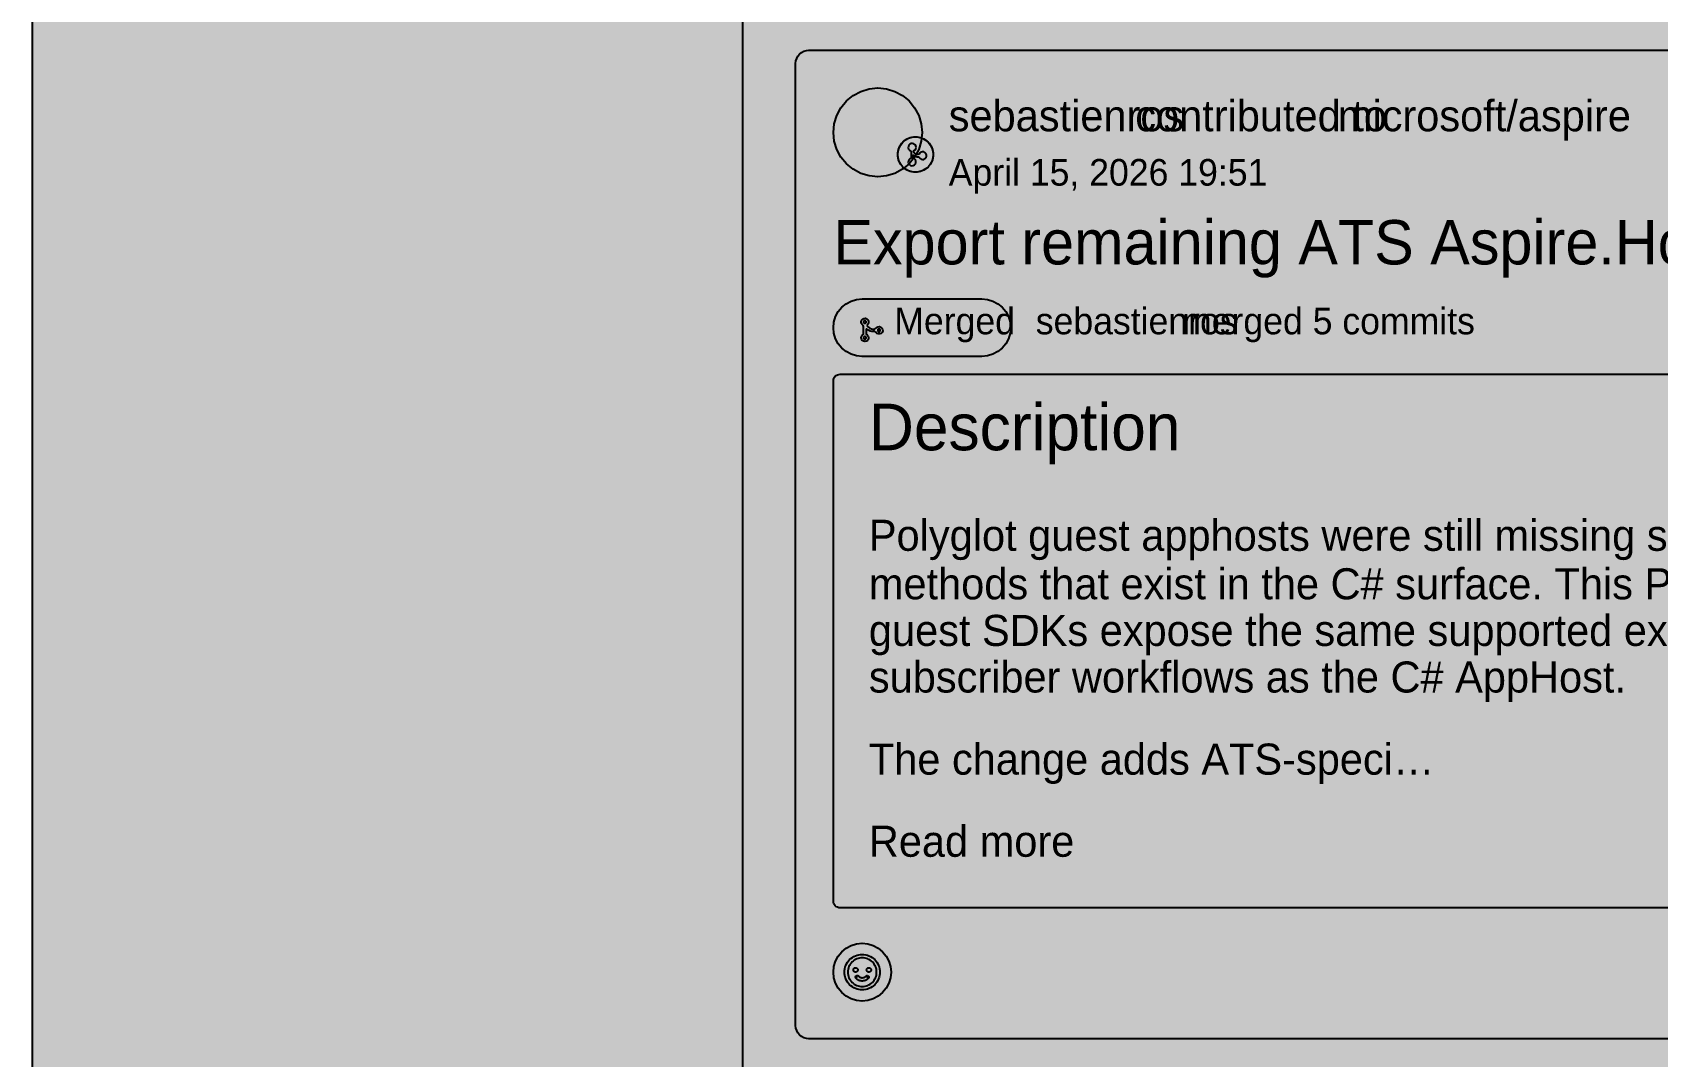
# Model space of a CAD drawing. Extents: x 0 to 2255, y 0 to 8703.
# Drawn here: x 0 to 732, y 1460 to 1921 of the extents above; entities that cross this region are included whole.
import ezdxf

# ---------------------------------------------------------------- set-up
doc = ezdxf.new("R2010")
doc.units = 0

msp = doc.modelspace()

# ---------------------------------------------------------------- hatches: boundary and pattern name
at = {"true_color": 0x0d1117}
for points in [[(0, 8703), (1280, 8703), (1280, 0.44), (0, 0.44)], [(0, 8639), (1280, 8639), (1280, 0.44), (0, 0.44)], [(0, 8639), (320, 8639), (320, 0.44), (0, 0.44)], [(350, 1913.39), (998.03, 1913.39), (998.03, 1913.39), (999.2, 1913.28), (1000.33, 1912.93), (1001.36, 1912.38), (1002.27, 1911.63), (1003.02, 1910.72), (1003.57, 1909.69), (1003.92, 1908.56), (1004.03, 1907.39), (1004.03, 1473.98), (1004.03, 1473.98), (1003.92, 1472.81), (1003.57, 1471.69), (1003.02, 1470.65), (1002.27, 1469.74), (1001.36, 1469), (1000.33, 1468.44), (999.2, 1468.1), (998.03, 1467.98), (350, 1467.98), (350, 1467.98), (348.83, 1468.1), (347.7, 1468.44), (346.67, 1469), (345.76, 1469.74), (345.01, 1470.65), (344.46, 1471.69), (344.12, 1472.81), (344, 1473.98), (344, 1907.39), (344, 1907.39), (344.12, 1908.56), (344.46, 1909.69), (345.01, 1910.72), (345.76, 1911.63), (346.67, 1912.38), (347.7, 1912.93), (348.83, 1913.28), (350, 1913.39)], [(398, 1874.39), (398, 1874.39), (398, 1874.39), (399.56, 1874.24), (401.06, 1873.78), (402.44, 1873.04), (403.66, 1872.05), (404.65, 1870.84), (405.39, 1869.45), (405.85, 1867.95), (406, 1866.39), (406, 1866.39), (406, 1866.39), (405.85, 1864.83), (405.39, 1863.33), (404.65, 1861.95), (403.66, 1860.73), (402.44, 1859.74), (401.06, 1859), (399.56, 1858.54), (398, 1858.39), (398, 1858.39), (398, 1858.39), (396.44, 1858.54), (394.94, 1859), (393.56, 1859.74), (392.34, 1860.73), (391.35, 1861.95), (390.61, 1863.33), (390.15, 1864.83), (390, 1866.39), (390, 1866.39), (390, 1866.39), (390.15, 1867.95), (390.61, 1869.45), (391.35, 1870.84), (392.34, 1872.05), (393.56, 1873.04), (394.94, 1873.78), (396.44, 1874.24), (398, 1874.39)]]:
    msp.add_hatch(color=256, dxfattribs=at).paths.add_polyline_path(points, flags=0)
at = {"true_color": 0x010409}
msp.add_hatch(color=256, dxfattribs=at).paths.add_polyline_path([(0, 8639), (1280, 8639), (1280, 0.44), (0, 0.44)], flags=0)
at = {"true_color": 0xffffff}
msp.add_hatch(color=256, dxfattribs=at).paths.add_polyline_path([(381, 1896.39), (381, 1896.39), (381, 1896.39), (384.9, 1896.01), (388.65, 1894.87), (392.11, 1893.02), (395.14, 1890.53), (397.63, 1887.5), (399.48, 1884.04), (400.62, 1880.29), (401, 1876.39), (401, 1876.39), (401, 1876.39), (400.62, 1872.49), (399.48, 1868.74), (397.63, 1865.28), (395.14, 1862.25), (392.11, 1859.76), (388.65, 1857.91), (384.9, 1856.77), (381, 1856.39), (381, 1856.39), (381, 1856.39), (377.1, 1856.77), (373.35, 1857.91), (369.89, 1859.76), (366.86, 1862.25), (364.37, 1865.28), (362.52, 1868.74), (361.38, 1872.49), (361, 1876.39), (361, 1876.39), (361, 1876.39), (361.38, 1880.29), (362.52, 1884.04), (364.37, 1887.5), (366.86, 1890.53), (369.89, 1893.02), (373.35, 1894.87), (377.1, 1896.01), (381, 1896.39)], flags=0)
at = {"true_color": 0xab7df8}
h = msp.add_hatch(color=256, dxfattribs=at)
h.paths.add_polyline_path([(398, 1858.39), (397.22, 1858.43), (396.44, 1858.54), (395.68, 1858.73), (394.94, 1859), (394.23, 1859.33), (393.56, 1859.74), (392.92, 1860.21), (392.34, 1860.73), (391.82, 1861.32), (391.35, 1861.95), (390.94, 1862.62), (390.61, 1863.33), (390.34, 1864.07), (390.15, 1864.83), (390.04, 1865.61), (390, 1866.39), (390.04, 1867.17), (390.15, 1867.95), (390.34, 1868.71), (390.61, 1869.45), (390.94, 1870.16), (391.35, 1870.84), (391.82, 1871.47), (392.34, 1872.05), (392.92, 1872.57), (393.56, 1873.04), (394.23, 1873.45), (394.94, 1873.78), (395.68, 1874.05), (396.44, 1874.24), (397.22, 1874.35), (398, 1874.39), (398.78, 1874.35), (399.56, 1874.24), (400.32, 1874.05), (401.06, 1873.78), (401.77, 1873.45), (402.44, 1873.04), (403.08, 1872.57), (403.66, 1872.05), (404.18, 1871.47), (404.65, 1870.84), (405.06, 1870.16), (405.39, 1869.45), (405.66, 1868.71), (405.85, 1867.95), (405.96, 1867.17), (406, 1866.39), (405.96, 1865.61), (405.85, 1864.83), (405.66, 1864.07), (405.39, 1863.33), (405.06, 1862.62), (404.65, 1861.95), (404.18, 1861.32), (403.66, 1860.73), (403.08, 1860.21), (402.44, 1859.74), (401.77, 1859.33), (401.06, 1859), (400.32, 1858.73), (399.56, 1858.54), (398.78, 1858.43), (398, 1858.39)], flags=0)
h.paths.add_polyline_path([(398.25, 1869.64), (398.14, 1870.26), (397.81, 1870.8), (397.32, 1871.19), (396.72, 1871.38), (396.09, 1871.34), (395.52, 1871.09), (395.07, 1870.65), (394.81, 1870.08), (394.76, 1869.45), (394.94, 1868.85), (395.32, 1868.35), (395.85, 1868.01), (396, 1867.49), (396, 1866.86), (396, 1866.22), (396, 1865.59), (396, 1864.96), (395.56, 1864.62), (395.1, 1864.19), (394.82, 1863.62), (394.76, 1863), (394.92, 1862.39), (395.29, 1861.88), (395.81, 1861.53), (396.42, 1861.39), (397.04, 1861.48), (397.6, 1861.78), (398.01, 1862.25), (398.22, 1862.84), (398.22, 1863.47), (397.99, 1864.06), (397.57, 1864.52), (397.01, 1864.81), (397, 1865.44), (397, 1866.07), (397.44, 1865.83), (398.01, 1865.56), (398.62, 1865.41), (399.25, 1865.39), (399.69, 1865.1), (400.07, 1864.6), (400.6, 1864.27), (401.21, 1864.14), (401.83, 1864.24), (402.38, 1864.55), (402.78, 1865.04), (402.98, 1865.63), (402.96, 1866.26), (402.72, 1866.84), (402.29, 1867.3), (401.72, 1867.58), (401.1, 1867.63), (400.49, 1867.47), (399.98, 1867.1), (399.64, 1866.57), (399.13, 1866.39), (398.51, 1866.45), (397.93, 1866.7), (397.46, 1867.12), (397.14, 1867.66), (397.32, 1868.09), (397.81, 1868.48), (398.14, 1869.02), (398.25, 1869.64)], flags=0)
at = {"true_color": 0x8957e5}
msp.add_hatch(color=256, dxfattribs=at).paths.add_polyline_path([(374, 1801.39), (427.94, 1801.39), (427.94, 1801.39), (430.47, 1801.14), (432.91, 1800.4), (435.16, 1799.2), (437.13, 1797.58), (438.75, 1795.61), (439.95, 1793.37), (440.69, 1790.93), (440.94, 1788.39), (440.94, 1788.39), (440.94, 1788.39), (440.69, 1785.85), (439.95, 1783.42), (438.75, 1781.17), (437.13, 1779.2), (435.16, 1777.58), (432.91, 1776.38), (430.47, 1775.64), (427.94, 1775.39), (374, 1775.39), (374, 1775.39), (371.46, 1775.64), (369.03, 1776.38), (366.78, 1777.58), (364.81, 1779.2), (363.19, 1781.17), (361.99, 1783.42), (361.25, 1785.85), (361, 1788.39), (361, 1788.39), (361, 1788.39), (361.25, 1790.93), (361.99, 1793.37), (363.19, 1795.61), (364.81, 1797.58), (366.78, 1799.2), (369.03, 1800.4), (371.46, 1801.14), (374, 1801.39)], flags=0)
at = {"true_color": 0xffffff}
h = msp.add_hatch(color=256, dxfattribs=at)
h.paths.add_polyline_path([(376.09, 1789.53), (376.46, 1788.95), (376.94, 1788.47), (377.51, 1788.1), (378.15, 1787.86), (378.83, 1787.77), (379.51, 1787.77), (380.06, 1787.97), (380.48, 1788.5), (381.08, 1788.82), (381.76, 1788.88), (382.4, 1788.67), (382.91, 1788.22), (383.2, 1787.6), (383.23, 1786.92), (382.98, 1786.29), (382.51, 1785.81), (381.88, 1785.55), (381.2, 1785.55), (380.58, 1785.83), (380.12, 1786.33), (379.64, 1786.64), (378.95, 1786.64), (378.27, 1786.69), (377.61, 1786.85), (376.98, 1787.11), (376.4, 1787.47), (375.88, 1787.91), (375.75, 1787.55), (375.75, 1786.87), (375.75, 1786.18), (375.75, 1785.5), (376.27, 1785.12), (376.69, 1784.59), (376.87, 1783.93), (376.78, 1783.26), (376.43, 1782.68), (375.87, 1782.29), (375.21, 1782.14), (374.54, 1782.27), (373.98, 1782.65), (373.61, 1783.22), (373.5, 1783.89), (373.66, 1784.55), (374.07, 1785.09), (374.62, 1785.45), (374.62, 1786.14), (374.62, 1786.82), (374.62, 1787.5), (374.62, 1788.19), (374.62, 1788.87), (374.45, 1789.44), (373.91, 1789.85), (373.58, 1790.44), (373.51, 1791.12), (373.71, 1791.77), (374.15, 1792.28), (374.76, 1792.58), (375.44, 1792.62), (376.08, 1792.39), (376.57, 1791.92), (376.84, 1791.3), (376.84, 1790.62), (376.58, 1790), (376.09, 1789.53)], flags=0)
h.paths.add_polyline_path([(375.19, 1783.27), (375.24, 1783.27), (375.3, 1783.28), (375.35, 1783.29), (375.4, 1783.31), (375.45, 1783.33), (375.5, 1783.36), (375.54, 1783.39), (375.59, 1783.43), (375.62, 1783.47), (375.66, 1783.52), (375.68, 1783.56), (375.71, 1783.61), (375.73, 1783.66), (375.74, 1783.72), (375.75, 1783.77), (375.75, 1783.83), (375.75, 1783.88), (375.74, 1783.94), (375.73, 1783.99), (375.71, 1784.04), (375.68, 1784.09), (375.66, 1784.14), (375.62, 1784.18), (375.59, 1784.23), (375.54, 1784.26), (375.5, 1784.3), (375.45, 1784.32), (375.4, 1784.35), (375.35, 1784.37), (375.3, 1784.38), (375.24, 1784.39), (375.19, 1784.39), (375.13, 1784.39), (375.08, 1784.38), (375.02, 1784.37), (374.97, 1784.35), (374.92, 1784.32), (374.88, 1784.3), (374.83, 1784.26), (374.79, 1784.23), (374.75, 1784.18), (374.72, 1784.14), (374.69, 1784.09), (374.67, 1784.04), (374.65, 1783.99), (374.64, 1783.94), (374.63, 1783.88), (374.62, 1783.83), (374.63, 1783.77), (374.64, 1783.72), (374.65, 1783.66), (374.67, 1783.61), (374.69, 1783.56), (374.72, 1783.52), (374.75, 1783.47), (374.79, 1783.43), (374.83, 1783.39), (374.88, 1783.36), (374.92, 1783.33), (374.97, 1783.31), (375.02, 1783.29), (375.08, 1783.28), (375.13, 1783.27), (375.19, 1783.27)], flags=0)
h.paths.add_polyline_path([(381.56, 1786.64), (381.62, 1786.64), (381.67, 1786.65), (381.73, 1786.66), (381.78, 1786.68), (381.83, 1786.71), (381.87, 1786.74), (381.92, 1786.77), (381.96, 1786.81), (382, 1786.85), (382.03, 1786.89), (382.06, 1786.94), (382.08, 1786.99), (382.1, 1787.04), (382.11, 1787.09), (382.12, 1787.15), (382.12, 1787.2), (382.12, 1787.26), (382.11, 1787.31), (382.1, 1787.37), (382.08, 1787.42), (382.06, 1787.47), (382.03, 1787.52), (382, 1787.56), (381.96, 1787.6), (381.92, 1787.64), (381.87, 1787.67), (381.83, 1787.7), (381.78, 1787.72), (381.73, 1787.74), (381.67, 1787.75), (381.62, 1787.76), (381.56, 1787.77), (381.51, 1787.76), (381.45, 1787.75), (381.4, 1787.74), (381.35, 1787.72), (381.3, 1787.7), (381.25, 1787.67), (381.21, 1787.64), (381.16, 1787.6), (381.13, 1787.56), (381.09, 1787.52), (381.07, 1787.47), (381.04, 1787.42), (381.02, 1787.37), (381.01, 1787.31), (381, 1787.26), (381, 1787.2), (381, 1787.15), (381.01, 1787.09), (381.02, 1787.04), (381.04, 1786.99), (381.07, 1786.94), (381.09, 1786.89), (381.13, 1786.85), (381.16, 1786.81), (381.21, 1786.77), (381.25, 1786.74), (381.3, 1786.71), (381.35, 1786.68), (381.4, 1786.66), (381.45, 1786.65), (381.51, 1786.64), (381.56, 1786.64)], flags=0)
h.paths.add_polyline_path([(375.75, 1790.95), (375.75, 1791.01), (375.74, 1791.06), (375.73, 1791.12), (375.71, 1791.17), (375.68, 1791.22), (375.65, 1791.27), (375.62, 1791.31), (375.58, 1791.35), (375.54, 1791.39), (375.5, 1791.42), (375.45, 1791.45), (375.4, 1791.47), (375.35, 1791.49), (375.3, 1791.5), (375.24, 1791.51), (375.19, 1791.51), (375.13, 1791.51), (375.08, 1791.5), (375.02, 1791.49), (374.97, 1791.47), (374.92, 1791.45), (374.87, 1791.42), (374.83, 1791.38), (374.79, 1791.35), (374.75, 1791.31), (374.72, 1791.26), (374.69, 1791.21), (374.67, 1791.16), (374.65, 1791.11), (374.64, 1791.06), (374.63, 1791), (374.62, 1790.95), (374.63, 1790.89), (374.64, 1790.84), (374.65, 1790.79), (374.67, 1790.73), (374.69, 1790.68), (374.72, 1790.64), (374.75, 1790.59), (374.79, 1790.55), (374.83, 1790.52), (374.88, 1790.48), (374.92, 1790.45), (374.97, 1790.43), (375.03, 1790.41), (375.08, 1790.4), (375.13, 1790.39), (375.19, 1790.39), (375.24, 1790.39), (375.3, 1790.4), (375.35, 1790.41), (375.4, 1790.43), (375.45, 1790.46), (375.5, 1790.48), (375.55, 1790.52), (375.59, 1790.55), (375.62, 1790.6), (375.66, 1790.64), (375.68, 1790.69), (375.71, 1790.74), (375.73, 1790.79), (375.74, 1790.84), (375.75, 1790.9), (375.75, 1790.95)], flags=0)
at = {"true_color": 0x151b23}
for points in [[(364, 1767.39), (984.03, 1767.39), (984.03, 1767.39), (984.62, 1767.33), (985.18, 1767.16), (985.7, 1766.89), (986.15, 1766.51), (986.53, 1766.06), (986.8, 1765.54), (986.97, 1764.98), (987.03, 1764.39), (987.03, 1529.98), (987.03, 1529.98), (986.97, 1529.4), (986.8, 1528.84), (986.53, 1528.32), (986.15, 1527.86), (985.7, 1527.49), (985.18, 1527.21), (984.62, 1527.04), (984.03, 1526.98), (364, 1526.98), (364, 1526.98), (363.41, 1527.04), (362.85, 1527.21), (362.33, 1527.49), (361.88, 1527.86), (361.51, 1528.32), (361.23, 1528.84), (361.06, 1529.4), (361, 1529.98), (361, 1764.39), (361, 1764.39), (361.06, 1764.98), (361.23, 1765.54), (361.51, 1766.06), (361.88, 1766.51), (362.33, 1766.89), (362.85, 1767.16), (363.41, 1767.33), (364, 1767.39)], [(374, 1510.98), (374, 1510.98), (374, 1510.98), (376.54, 1510.73), (378.97, 1509.99), (381.22, 1508.79), (383.19, 1507.18), (384.81, 1505.21), (386.01, 1502.96), (386.75, 1500.52), (387, 1497.98), (387, 1497.98), (387, 1497.98), (386.75, 1495.45), (386.01, 1493.01), (384.81, 1490.76), (383.19, 1488.79), (381.22, 1487.18), (378.97, 1485.97), (376.54, 1485.23), (374, 1484.98), (374, 1484.98), (374, 1484.98), (371.46, 1485.23), (369.03, 1485.97), (366.78, 1487.18), (364.81, 1488.79), (363.19, 1490.76), (361.99, 1493.01), (361.25, 1495.45), (361, 1497.98), (361, 1497.98), (361, 1497.98), (361.25, 1500.52), (361.99, 1502.96), (363.19, 1505.21), (364.81, 1507.18), (366.78, 1508.79), (369.03, 1509.99), (371.46, 1510.73), (374, 1510.98)]]:
    msp.add_hatch(color=256, dxfattribs=at).paths.add_polyline_path(points, flags=0)
at = {"true_color": 0x9198a1}
h = msp.add_hatch(color=256, dxfattribs=at)
h.paths.add_polyline_path([(374, 1505.98), (374.78, 1505.95), (375.56, 1505.83), (376.32, 1505.64), (377.06, 1505.38), (377.77, 1505.04), (378.44, 1504.64), (379.08, 1504.17), (379.66, 1503.64), (380.18, 1503.06), (380.65, 1502.43), (381.06, 1501.76), (381.39, 1501.05), (381.66, 1500.31), (381.85, 1499.55), (381.96, 1498.77), (382, 1497.98), (381.96, 1497.2), (381.85, 1496.42), (381.66, 1495.66), (381.39, 1494.92), (381.06, 1494.21), (380.65, 1493.54), (380.18, 1492.91), (379.66, 1492.33), (379.08, 1491.8), (378.44, 1491.33), (377.77, 1490.93), (377.06, 1490.59), (376.32, 1490.33), (375.56, 1490.14), (374.78, 1490.02), (374, 1489.98), (373.22, 1490.02), (372.44, 1490.14), (371.68, 1490.33), (370.94, 1490.59), (370.23, 1490.93), (369.56, 1491.33), (368.92, 1491.8), (368.34, 1492.33), (367.82, 1492.91), (367.35, 1493.54), (366.94, 1494.21), (366.61, 1494.92), (366.34, 1495.66), (366.15, 1496.42), (366.04, 1497.2), (366, 1497.98), (366.04, 1498.77), (366.15, 1499.55), (366.34, 1500.31), (366.61, 1501.05), (366.94, 1501.76), (367.35, 1502.43), (367.82, 1503.06), (368.34, 1503.64), (368.92, 1504.17), (369.56, 1504.64), (370.23, 1505.04), (370.94, 1505.38), (371.68, 1505.64), (372.44, 1505.83), (373.22, 1505.95), (374, 1505.98)], flags=0)
h.paths.add_polyline_path([(367.5, 1497.98), (367.53, 1497.35), (367.62, 1496.72), (367.78, 1496.1), (367.99, 1495.5), (368.27, 1494.92), (368.59, 1494.37), (368.98, 1493.86), (369.4, 1493.39), (369.88, 1492.96), (370.39, 1492.58), (370.94, 1492.25), (371.51, 1491.98), (372.11, 1491.76), (372.73, 1491.61), (373.36, 1491.52), (374, 1491.48), (374.64, 1491.52), (375.27, 1491.61), (375.89, 1491.76), (376.49, 1491.98), (377.06, 1492.25), (377.61, 1492.58), (378.12, 1492.96), (378.6, 1493.39), (379.02, 1493.86), (379.41, 1494.37), (379.73, 1494.92), (380.01, 1495.5), (380.22, 1496.1), (380.38, 1496.72), (380.47, 1497.35), (380.5, 1497.98), (380.47, 1498.62), (380.38, 1499.25), (380.22, 1499.87), (380.01, 1500.47), (379.73, 1501.05), (379.41, 1501.6), (379.02, 1502.11), (378.6, 1502.58), (378.12, 1503.01), (377.61, 1503.39), (377.06, 1503.72), (376.49, 1503.99), (375.89, 1504.21), (375.27, 1504.36), (374.64, 1504.45), (374, 1504.48), (373.36, 1504.45), (372.73, 1504.36), (372.11, 1504.21), (371.51, 1503.99), (370.94, 1503.72), (370.39, 1503.39), (369.88, 1503.01), (369.4, 1502.58), (368.98, 1502.11), (368.59, 1501.6), (368.27, 1501.05), (367.99, 1500.47), (367.78, 1499.87), (367.62, 1499.25), (367.53, 1498.62), (367.5, 1497.98)], flags=0)
h.paths.add_polyline_path([(371.32, 1496.35), (371.55, 1496.46), (371.81, 1496.48), (372.05, 1496.42), (372.27, 1496.28), (372.44, 1496.09), (372.63, 1495.92), (372.84, 1495.77), (373.08, 1495.66), (373.32, 1495.58), (373.57, 1495.52), (373.82, 1495.49), (374.08, 1495.49), (374.34, 1495.51), (374.59, 1495.55), (374.84, 1495.63), (375.07, 1495.73), (375.29, 1495.86), (375.49, 1496.02), (375.67, 1496.21), (375.86, 1496.38), (376.1, 1496.47), (376.35, 1496.48), (376.6, 1496.4), (376.8, 1496.25), (376.94, 1496.04), (377, 1495.79), (376.97, 1495.53), (376.86, 1495.3), (376.73, 1495.14), (376.56, 1494.96), (376.36, 1494.79), (376.16, 1494.63), (375.94, 1494.5), (375.71, 1494.37), (375.48, 1494.27), (375.24, 1494.18), (374.99, 1494.11), (374.74, 1494.05), (374.49, 1494.01), (374.23, 1493.99), (373.97, 1493.98), (373.72, 1493.99), (373.46, 1494.02), (373.21, 1494.06), (372.96, 1494.12), (372.71, 1494.2), (372.47, 1494.29), (372.24, 1494.4), (372.01, 1494.52), (371.8, 1494.67), (371.6, 1494.82), (371.41, 1495), (371.23, 1495.19), (371.22, 1495.36), (371.43, 1495.51), (371.64, 1495.66), (371.65, 1495.66), (371.43, 1495.51), (371.22, 1495.37), (371.06, 1495.43), (371, 1495.68), (371.03, 1495.94), (371.14, 1496.17), (371.32, 1496.35)], flags=0)
h.paths.add_polyline_path([(378, 1498.98), (378, 1498.89), (377.98, 1498.79), (377.96, 1498.69), (377.92, 1498.6), (377.88, 1498.51), (377.83, 1498.43), (377.77, 1498.35), (377.71, 1498.28), (377.63, 1498.21), (377.56, 1498.15), (377.47, 1498.1), (377.38, 1498.06), (377.29, 1498.03), (377.2, 1498), (377.1, 1497.99), (377, 1497.98), (376.9, 1497.99), (376.8, 1498), (376.71, 1498.03), (376.62, 1498.06), (376.53, 1498.1), (376.44, 1498.15), (376.37, 1498.21), (376.29, 1498.28), (376.23, 1498.35), (376.17, 1498.43), (376.12, 1498.51), (376.08, 1498.6), (376.04, 1498.69), (376.02, 1498.79), (376, 1498.89), (376, 1498.98), (376, 1499.08), (376.02, 1499.18), (376.04, 1499.27), (376.08, 1499.37), (376.12, 1499.46), (376.17, 1499.54), (376.23, 1499.62), (376.29, 1499.69), (376.37, 1499.76), (376.44, 1499.82), (376.53, 1499.87), (376.62, 1499.91), (376.71, 1499.94), (376.8, 1499.97), (376.9, 1499.98), (377, 1499.98), (377.1, 1499.98), (377.2, 1499.97), (377.29, 1499.94), (377.38, 1499.91), (377.47, 1499.87), (377.56, 1499.82), (377.63, 1499.76), (377.71, 1499.69), (377.77, 1499.62), (377.83, 1499.54), (377.88, 1499.46), (377.92, 1499.37), (377.96, 1499.27), (377.98, 1499.18), (378, 1499.08), (378, 1498.98)], flags=0)
h.paths.add_polyline_path([(371, 1497.98), (370.9, 1497.99), (370.8, 1498), (370.71, 1498.03), (370.62, 1498.06), (370.53, 1498.1), (370.44, 1498.15), (370.37, 1498.21), (370.29, 1498.28), (370.23, 1498.35), (370.17, 1498.43), (370.12, 1498.51), (370.08, 1498.6), (370.04, 1498.69), (370.02, 1498.79), (370, 1498.89), (370, 1498.98), (370, 1499.08), (370.02, 1499.18), (370.04, 1499.27), (370.08, 1499.37), (370.12, 1499.46), (370.17, 1499.54), (370.23, 1499.62), (370.29, 1499.69), (370.37, 1499.76), (370.44, 1499.82), (370.53, 1499.87), (370.62, 1499.91), (370.71, 1499.94), (370.8, 1499.97), (370.9, 1499.98), (371, 1499.98), (371.1, 1499.98), (371.2, 1499.97), (371.29, 1499.94), (371.38, 1499.91), (371.47, 1499.87), (371.56, 1499.82), (371.63, 1499.76), (371.71, 1499.69), (371.77, 1499.62), (371.83, 1499.54), (371.88, 1499.46), (371.92, 1499.37), (371.96, 1499.27), (371.98, 1499.18), (372, 1499.08), (372, 1498.98), (372, 1498.89), (371.98, 1498.79), (371.96, 1498.69), (371.92, 1498.6), (371.88, 1498.51), (371.83, 1498.43), (371.77, 1498.35), (371.71, 1498.28), (371.63, 1498.21), (371.56, 1498.15), (371.47, 1498.1), (371.38, 1498.06), (371.29, 1498.03), (371.2, 1498), (371.1, 1497.99), (371, 1497.98)], flags=0)
h.paths.add_polyline_path([(376.25, 1495.73), (376.27, 1495.72), (376.29, 1495.71), (376.31, 1495.7), (376.32, 1495.68), (376.34, 1495.67), (376.36, 1495.66), (376.38, 1495.64), (376.4, 1495.63), (376.42, 1495.62), (376.44, 1495.6), (376.45, 1495.59), (376.47, 1495.58), (376.49, 1495.57), (376.51, 1495.55), (376.53, 1495.54), (376.55, 1495.53), (376.56, 1495.51), (376.58, 1495.5), (376.6, 1495.49), (376.62, 1495.47), (376.64, 1495.46), (376.66, 1495.45), (376.68, 1495.44), (376.69, 1495.42), (376.71, 1495.41), (376.73, 1495.4), (376.75, 1495.38), (376.77, 1495.37), (376.79, 1495.36), (376.81, 1495.34), (376.82, 1495.33), (376.84, 1495.32), (376.82, 1495.33), (376.81, 1495.34), (376.79, 1495.36), (376.77, 1495.37), (376.75, 1495.38), (376.73, 1495.4), (376.71, 1495.41), (376.69, 1495.42), (376.68, 1495.44), (376.66, 1495.45), (376.64, 1495.46), (376.62, 1495.47), (376.6, 1495.49), (376.58, 1495.5), (376.56, 1495.51), (376.55, 1495.53), (376.53, 1495.54), (376.51, 1495.55), (376.49, 1495.57), (376.47, 1495.58), (376.45, 1495.59), (376.44, 1495.6), (376.42, 1495.62), (376.4, 1495.63), (376.38, 1495.64), (376.36, 1495.66), (376.34, 1495.67), (376.32, 1495.68), (376.31, 1495.7), (376.29, 1495.71), (376.27, 1495.72), (376.25, 1495.73)], flags=0)

# ---------------------------------------------------------------- linework, layer by layer
at = {"true_color": 0x0d1117}
for points in [[(0, 8703), (1280, 8703), (1280, 0.44), (0, 0.44)], [(0, 8639), (1280, 8639), (1280, 0.44), (0, 0.44)], [(0, 8639), (320, 8639), (320, 0.44), (0, 0.44)], [(398, 1874.39), (398, 1874.39), (398, 1874.39), (399.56, 1874.24), (401.06, 1873.78), (402.44, 1873.04), (403.66, 1872.05), (404.65, 1870.84), (405.39, 1869.45), (405.85, 1867.95), (406, 1866.39), (406, 1866.39), (406, 1866.39), (405.85, 1864.83), (405.39, 1863.33), (404.65, 1861.95), (403.66, 1860.73), (402.44, 1859.74), (401.06, 1859), (399.56, 1858.54), (398, 1858.39), (398, 1858.39), (398, 1858.39), (396.44, 1858.54), (394.94, 1859), (393.56, 1859.74), (392.34, 1860.73), (391.35, 1861.95), (390.61, 1863.33), (390.15, 1864.83), (390, 1866.39), (390, 1866.39), (390, 1866.39), (390.15, 1867.95), (390.61, 1869.45), (391.35, 1870.84), (392.34, 1872.05), (393.56, 1873.04), (394.94, 1873.78), (396.44, 1874.24), (398, 1874.39)]]:
    msp.add_lwpolyline(points, close=True, dxfattribs=at)
at = {"true_color": 0x010409}
for points in [[(0, 8639), (1280, 8639), (1280, 0.44), (0, 0.44)], [(381, 1896.39), (381, 1896.39), (381, 1896.39), (384.9, 1896.01), (388.65, 1894.87), (392.11, 1893.02), (395.14, 1890.53), (397.63, 1887.5), (399.48, 1884.04), (400.62, 1880.29), (401, 1876.39), (401, 1876.39), (401, 1876.39), (400.62, 1872.49), (399.48, 1868.74), (397.63, 1865.28), (395.14, 1862.25), (392.11, 1859.76), (388.65, 1857.91), (384.9, 1856.77), (381, 1856.39), (381, 1856.39), (381, 1856.39), (377.1, 1856.77), (373.35, 1857.91), (369.89, 1859.76), (366.86, 1862.25), (364.37, 1865.28), (362.52, 1868.74), (361.38, 1872.49), (361, 1876.39), (361, 1876.39), (361, 1876.39), (361.38, 1880.29), (362.52, 1884.04), (364.37, 1887.5), (366.86, 1890.53), (369.89, 1893.02), (373.35, 1894.87), (377.1, 1896.01), (381, 1896.39)]]:
    msp.add_lwpolyline(points, close=True, dxfattribs=at)
at = {"true_color": 0x3d444d}
msp.add_lwpolyline([(998.03, 1467.98), (350, 1467.98), (350, 1467.98), (348.83, 1468.1), (347.7, 1468.44), (346.67, 1469), (345.76, 1469.74), (345.01, 1470.65), (344.46, 1471.69), (344.12, 1472.81), (344, 1473.98), (344, 1907.39), (344, 1907.39), (344.12, 1908.56), (344.46, 1909.69), (345.01, 1910.72), (345.76, 1911.63), (346.67, 1912.38), (347.7, 1912.93), (348.83, 1913.28), (350, 1913.39), (350, 1913.39), (998.03, 1913.39)], dxfattribs=at)
at = {"true_color": 0xab7df8}
for points in [[(398, 1858.39), (397.22, 1858.43), (396.44, 1858.54), (395.68, 1858.73), (394.94, 1859), (394.23, 1859.33), (393.56, 1859.74), (392.92, 1860.21), (392.34, 1860.73), (391.82, 1861.32), (391.35, 1861.95), (390.94, 1862.62), (390.61, 1863.33), (390.34, 1864.07), (390.15, 1864.83), (390.04, 1865.61), (390, 1866.39), (390.04, 1867.17), (390.15, 1867.95), (390.34, 1868.71), (390.61, 1869.45), (390.94, 1870.16), (391.35, 1870.84), (391.82, 1871.47), (392.34, 1872.05), (392.92, 1872.57), (393.56, 1873.04), (394.23, 1873.45), (394.94, 1873.78), (395.68, 1874.05), (396.44, 1874.24), (397.22, 1874.35), (398, 1874.39), (398.78, 1874.35), (399.56, 1874.24), (400.32, 1874.05), (401.06, 1873.78), (401.77, 1873.45), (402.44, 1873.04), (403.08, 1872.57), (403.66, 1872.05), (404.18, 1871.47), (404.65, 1870.84), (405.06, 1870.16), (405.39, 1869.45), (405.66, 1868.71), (405.85, 1867.95), (405.96, 1867.17), (406, 1866.39), (405.96, 1865.61), (405.85, 1864.83), (405.66, 1864.07), (405.39, 1863.33), (405.06, 1862.62), (404.65, 1861.95), (404.18, 1861.32), (403.66, 1860.73), (403.08, 1860.21), (402.44, 1859.74), (401.77, 1859.33), (401.06, 1859), (400.32, 1858.73), (399.56, 1858.54), (398.78, 1858.43), (398, 1858.39)], [(398.25, 1869.64), (398.14, 1870.26), (397.81, 1870.8), (397.32, 1871.19), (396.72, 1871.38), (396.09, 1871.34), (395.52, 1871.09), (395.07, 1870.65), (394.81, 1870.08), (394.76, 1869.45), (394.94, 1868.85), (395.32, 1868.35), (395.85, 1868.01), (396, 1867.49), (396, 1866.86), (396, 1866.22), (396, 1865.59), (396, 1864.96), (395.56, 1864.62), (395.1, 1864.19), (394.82, 1863.62), (394.76, 1863), (394.92, 1862.39), (395.29, 1861.88), (395.81, 1861.53), (396.42, 1861.39), (397.04, 1861.48), (397.6, 1861.78), (398.01, 1862.25), (398.22, 1862.84), (398.22, 1863.47), (397.99, 1864.06), (397.57, 1864.52), (397.01, 1864.81), (397, 1865.44), (397, 1866.07), (397.44, 1865.83), (398.01, 1865.56), (398.62, 1865.41), (399.25, 1865.39), (399.69, 1865.1), (400.07, 1864.6), (400.6, 1864.27), (401.21, 1864.14), (401.83, 1864.24), (402.38, 1864.55), (402.78, 1865.04), (402.98, 1865.63), (402.96, 1866.26), (402.72, 1866.84), (402.29, 1867.3), (401.72, 1867.58), (401.1, 1867.63), (400.49, 1867.47), (399.98, 1867.1), (399.64, 1866.57), (399.13, 1866.39), (398.51, 1866.45), (397.93, 1866.7), (397.46, 1867.12), (397.14, 1867.66), (397.32, 1868.09), (397.81, 1868.48), (398.14, 1869.02), (398.25, 1869.64)]]:
    msp.add_lwpolyline(points, close=True, dxfattribs=at)
at = {"true_color": 0x8957e5}
msp.add_lwpolyline([(374, 1801.39), (427.94, 1801.39), (427.94, 1801.39), (430.47, 1801.14), (432.91, 1800.4), (435.16, 1799.2), (437.13, 1797.58), (438.75, 1795.61), (439.95, 1793.37), (440.69, 1790.93), (440.94, 1788.39), (440.94, 1788.39), (440.94, 1788.39), (440.69, 1785.85), (439.95, 1783.42), (438.75, 1781.17), (437.13, 1779.2), (435.16, 1777.58), (432.91, 1776.38), (430.47, 1775.64), (427.94, 1775.39), (374, 1775.39), (374, 1775.39), (371.46, 1775.64), (369.03, 1776.38), (366.78, 1777.58), (364.81, 1779.2), (363.19, 1781.17), (361.99, 1783.42), (361.25, 1785.85), (361, 1788.39), (361, 1788.39), (361, 1788.39), (361.25, 1790.93), (361.99, 1793.37), (363.19, 1795.61), (364.81, 1797.58), (366.78, 1799.2), (369.03, 1800.4), (371.46, 1801.14), (374, 1801.39)], close=True, dxfattribs=at)
at = {"true_color": 0xffffff}
for points in [[(376.09, 1789.53), (376.46, 1788.95), (376.94, 1788.47), (377.51, 1788.1), (378.15, 1787.86), (378.83, 1787.77), (379.51, 1787.77), (380.06, 1787.97), (380.48, 1788.5), (381.08, 1788.82), (381.76, 1788.88), (382.4, 1788.67), (382.91, 1788.22), (383.2, 1787.6), (383.23, 1786.92), (382.98, 1786.29), (382.51, 1785.81), (381.88, 1785.55), (381.2, 1785.55), (380.58, 1785.83), (380.12, 1786.33), (379.64, 1786.64), (378.95, 1786.64), (378.27, 1786.69), (377.61, 1786.85), (376.98, 1787.11), (376.4, 1787.47), (375.88, 1787.91), (375.75, 1787.55), (375.75, 1786.87), (375.75, 1786.18), (375.75, 1785.5), (376.27, 1785.12), (376.69, 1784.59), (376.87, 1783.93), (376.78, 1783.26), (376.43, 1782.68), (375.87, 1782.29), (375.21, 1782.14), (374.54, 1782.27), (373.98, 1782.65), (373.61, 1783.22), (373.5, 1783.89), (373.66, 1784.55), (374.07, 1785.09), (374.62, 1785.45), (374.62, 1786.14), (374.62, 1786.82), (374.62, 1787.5), (374.62, 1788.19), (374.62, 1788.87), (374.45, 1789.44), (373.91, 1789.85), (373.58, 1790.44), (373.51, 1791.12), (373.71, 1791.77), (374.15, 1792.28), (374.76, 1792.58), (375.44, 1792.62), (376.08, 1792.39), (376.57, 1791.92), (376.84, 1791.3), (376.84, 1790.62), (376.58, 1790), (376.09, 1789.53)], [(375.75, 1790.95), (375.75, 1791.01), (375.74, 1791.06), (375.73, 1791.12), (375.71, 1791.17), (375.68, 1791.22), (375.65, 1791.27), (375.62, 1791.31), (375.58, 1791.35), (375.54, 1791.39), (375.5, 1791.42), (375.45, 1791.45), (375.4, 1791.47), (375.35, 1791.49), (375.3, 1791.5), (375.24, 1791.51), (375.19, 1791.51), (375.13, 1791.51), (375.08, 1791.5), (375.02, 1791.49), (374.97, 1791.47), (374.92, 1791.45), (374.87, 1791.42), (374.83, 1791.38), (374.79, 1791.35), (374.75, 1791.31), (374.72, 1791.26), (374.69, 1791.21), (374.67, 1791.16), (374.65, 1791.11), (374.64, 1791.06), (374.63, 1791), (374.62, 1790.95), (374.63, 1790.89), (374.64, 1790.84), (374.65, 1790.79), (374.67, 1790.73), (374.69, 1790.68), (374.72, 1790.64), (374.75, 1790.59), (374.79, 1790.55), (374.83, 1790.52), (374.88, 1790.48), (374.92, 1790.45), (374.97, 1790.43), (375.03, 1790.41), (375.08, 1790.4), (375.13, 1790.39), (375.19, 1790.39), (375.24, 1790.39), (375.3, 1790.4), (375.35, 1790.41), (375.4, 1790.43), (375.45, 1790.46), (375.5, 1790.48), (375.55, 1790.52), (375.59, 1790.55), (375.62, 1790.6), (375.66, 1790.64), (375.68, 1790.69), (375.71, 1790.74), (375.73, 1790.79), (375.74, 1790.84), (375.75, 1790.9), (375.75, 1790.95)], [(381.56, 1786.64), (381.62, 1786.64), (381.67, 1786.65), (381.73, 1786.66), (381.78, 1786.68), (381.83, 1786.71), (381.87, 1786.74), (381.92, 1786.77), (381.96, 1786.81), (382, 1786.85), (382.03, 1786.89), (382.06, 1786.94), (382.08, 1786.99), (382.1, 1787.04), (382.11, 1787.09), (382.12, 1787.15), (382.12, 1787.2), (382.12, 1787.26), (382.11, 1787.31), (382.1, 1787.37), (382.08, 1787.42), (382.06, 1787.47), (382.03, 1787.52), (382, 1787.56), (381.96, 1787.6), (381.92, 1787.64), (381.87, 1787.67), (381.83, 1787.7), (381.78, 1787.72), (381.73, 1787.74), (381.67, 1787.75), (381.62, 1787.76), (381.56, 1787.77), (381.51, 1787.76), (381.45, 1787.75), (381.4, 1787.74), (381.35, 1787.72), (381.3, 1787.7), (381.25, 1787.67), (381.21, 1787.64), (381.16, 1787.6), (381.13, 1787.56), (381.09, 1787.52), (381.07, 1787.47), (381.04, 1787.42), (381.02, 1787.37), (381.01, 1787.31), (381, 1787.26), (381, 1787.2), (381, 1787.15), (381.01, 1787.09), (381.02, 1787.04), (381.04, 1786.99), (381.07, 1786.94), (381.09, 1786.89), (381.13, 1786.85), (381.16, 1786.81), (381.21, 1786.77), (381.25, 1786.74), (381.3, 1786.71), (381.35, 1786.68), (381.4, 1786.66), (381.45, 1786.65), (381.51, 1786.64), (381.56, 1786.64)], [(375.19, 1783.27), (375.24, 1783.27), (375.3, 1783.28), (375.35, 1783.29), (375.4, 1783.31), (375.45, 1783.33), (375.5, 1783.36), (375.54, 1783.39), (375.59, 1783.43), (375.62, 1783.47), (375.66, 1783.52), (375.68, 1783.56), (375.71, 1783.61), (375.73, 1783.66), (375.74, 1783.72), (375.75, 1783.77), (375.75, 1783.83), (375.75, 1783.88), (375.74, 1783.94), (375.73, 1783.99), (375.71, 1784.04), (375.68, 1784.09), (375.66, 1784.14), (375.62, 1784.18), (375.59, 1784.23), (375.54, 1784.26), (375.5, 1784.3), (375.45, 1784.32), (375.4, 1784.35), (375.35, 1784.37), (375.3, 1784.38), (375.24, 1784.39), (375.19, 1784.39), (375.13, 1784.39), (375.08, 1784.38), (375.02, 1784.37), (374.97, 1784.35), (374.92, 1784.32), (374.88, 1784.3), (374.83, 1784.26), (374.79, 1784.23), (374.75, 1784.18), (374.72, 1784.14), (374.69, 1784.09), (374.67, 1784.04), (374.65, 1783.99), (374.64, 1783.94), (374.63, 1783.88), (374.62, 1783.83), (374.63, 1783.77), (374.64, 1783.72), (374.65, 1783.66), (374.67, 1783.61), (374.69, 1783.56), (374.72, 1783.52), (374.75, 1783.47), (374.79, 1783.43), (374.83, 1783.39), (374.88, 1783.36), (374.92, 1783.33), (374.97, 1783.31), (375.02, 1783.29), (375.08, 1783.28), (375.13, 1783.27), (375.19, 1783.27)]]:
    msp.add_lwpolyline(points, close=True, dxfattribs=at)
at = {"true_color": 0x151b23}
msp.add_lwpolyline([(984.03, 1526.98), (364, 1526.98), (364, 1526.98), (363.41, 1527.04), (362.85, 1527.21), (362.33, 1527.49), (361.88, 1527.86), (361.51, 1528.32), (361.23, 1528.84), (361.06, 1529.4), (361, 1529.98), (361, 1764.39), (361, 1764.39), (361.06, 1764.98), (361.23, 1765.54), (361.51, 1766.06), (361.88, 1766.51), (362.33, 1766.89), (362.85, 1767.16), (363.41, 1767.33), (364, 1767.39), (364, 1767.39), (984.03, 1767.39)], dxfattribs=at)
at = {"true_color": 0x3d444d}
msp.add_lwpolyline([(374, 1510.98), (374, 1510.98), (374, 1510.98), (376.54, 1510.73), (378.97, 1509.99), (381.22, 1508.79), (383.19, 1507.18), (384.81, 1505.21), (386.01, 1502.96), (386.75, 1500.52), (387, 1497.98), (387, 1497.98), (387, 1497.98), (386.75, 1495.45), (386.01, 1493.01), (384.81, 1490.76), (383.19, 1488.79), (381.22, 1487.18), (378.97, 1485.97), (376.54, 1485.23), (374, 1484.98), (374, 1484.98), (374, 1484.98), (371.46, 1485.23), (369.03, 1485.97), (366.78, 1487.18), (364.81, 1488.79), (363.19, 1490.76), (361.99, 1493.01), (361.25, 1495.45), (361, 1497.98), (361, 1497.98), (361, 1497.98), (361.25, 1500.52), (361.99, 1502.96), (363.19, 1505.21), (364.81, 1507.18), (366.78, 1508.79), (369.03, 1509.99), (371.46, 1510.73), (374, 1510.98)], close=True, dxfattribs=at)
at = {"true_color": 0x9198a1}
for points in [[(374, 1505.98), (374.78, 1505.95), (375.56, 1505.83), (376.32, 1505.64), (377.06, 1505.38), (377.77, 1505.04), (378.44, 1504.64), (379.08, 1504.17), (379.66, 1503.64), (380.18, 1503.06), (380.65, 1502.43), (381.06, 1501.76), (381.39, 1501.05), (381.66, 1500.31), (381.85, 1499.55), (381.96, 1498.77), (382, 1497.98), (381.96, 1497.2), (381.85, 1496.42), (381.66, 1495.66), (381.39, 1494.92), (381.06, 1494.21), (380.65, 1493.54), (380.18, 1492.91), (379.66, 1492.33), (379.08, 1491.8), (378.44, 1491.33), (377.77, 1490.93), (377.06, 1490.59), (376.32, 1490.33), (375.56, 1490.14), (374.78, 1490.02), (374, 1489.98), (373.22, 1490.02), (372.44, 1490.14), (371.68, 1490.33), (370.94, 1490.59), (370.23, 1490.93), (369.56, 1491.33), (368.92, 1491.8), (368.34, 1492.33), (367.82, 1492.91), (367.35, 1493.54), (366.94, 1494.21), (366.61, 1494.92), (366.34, 1495.66), (366.15, 1496.42), (366.04, 1497.2), (366, 1497.98), (366.04, 1498.77), (366.15, 1499.55), (366.34, 1500.31), (366.61, 1501.05), (366.94, 1501.76), (367.35, 1502.43), (367.82, 1503.06), (368.34, 1503.64), (368.92, 1504.17), (369.56, 1504.64), (370.23, 1505.04), (370.94, 1505.38), (371.68, 1505.64), (372.44, 1505.83), (373.22, 1505.95), (374, 1505.98)], [(367.5, 1497.98), (367.53, 1497.35), (367.62, 1496.72), (367.78, 1496.1), (367.99, 1495.5), (368.27, 1494.92), (368.59, 1494.37), (368.98, 1493.86), (369.4, 1493.39), (369.88, 1492.96), (370.39, 1492.58), (370.94, 1492.25), (371.51, 1491.98), (372.11, 1491.76), (372.73, 1491.61), (373.36, 1491.52), (374, 1491.48), (374.64, 1491.52), (375.27, 1491.61), (375.89, 1491.76), (376.49, 1491.98), (377.06, 1492.25), (377.61, 1492.58), (378.12, 1492.96), (378.6, 1493.39), (379.02, 1493.86), (379.41, 1494.37), (379.73, 1494.92), (380.01, 1495.5), (380.22, 1496.1), (380.38, 1496.72), (380.47, 1497.35), (380.5, 1497.98), (380.47, 1498.62), (380.38, 1499.25), (380.22, 1499.87), (380.01, 1500.47), (379.73, 1501.05), (379.41, 1501.6), (379.02, 1502.11), (378.6, 1502.58), (378.12, 1503.01), (377.61, 1503.39), (377.06, 1503.72), (376.49, 1503.99), (375.89, 1504.21), (375.27, 1504.36), (374.64, 1504.45), (374, 1504.48), (373.36, 1504.45), (372.73, 1504.36), (372.11, 1504.21), (371.51, 1503.99), (370.94, 1503.72), (370.39, 1503.39), (369.88, 1503.01), (369.4, 1502.58), (368.98, 1502.11), (368.59, 1501.6), (368.27, 1501.05), (367.99, 1500.47), (367.78, 1499.87), (367.62, 1499.25), (367.53, 1498.62), (367.5, 1497.98)], [(371, 1497.98), (370.9, 1497.99), (370.8, 1498), (370.71, 1498.03), (370.62, 1498.06), (370.53, 1498.1), (370.44, 1498.15), (370.37, 1498.21), (370.29, 1498.28), (370.23, 1498.35), (370.17, 1498.43), (370.12, 1498.51), (370.08, 1498.6), (370.04, 1498.69), (370.02, 1498.79), (370, 1498.89), (370, 1498.98), (370, 1499.08), (370.02, 1499.18), (370.04, 1499.27), (370.08, 1499.37), (370.12, 1499.46), (370.17, 1499.54), (370.23, 1499.62), (370.29, 1499.69), (370.37, 1499.76), (370.44, 1499.82), (370.53, 1499.87), (370.62, 1499.91), (370.71, 1499.94), (370.8, 1499.97), (370.9, 1499.98), (371, 1499.98), (371.1, 1499.98), (371.2, 1499.97), (371.29, 1499.94), (371.38, 1499.91), (371.47, 1499.87), (371.56, 1499.82), (371.63, 1499.76), (371.71, 1499.69), (371.77, 1499.62), (371.83, 1499.54), (371.88, 1499.46), (371.92, 1499.37), (371.96, 1499.27), (371.98, 1499.18), (372, 1499.08), (372, 1498.98), (372, 1498.89), (371.98, 1498.79), (371.96, 1498.69), (371.92, 1498.6), (371.88, 1498.51), (371.83, 1498.43), (371.77, 1498.35), (371.71, 1498.28), (371.63, 1498.21), (371.56, 1498.15), (371.47, 1498.1), (371.38, 1498.06), (371.29, 1498.03), (371.2, 1498), (371.1, 1497.99), (371, 1497.98)], [(371.32, 1496.35), (371.55, 1496.46), (371.81, 1496.48), (372.05, 1496.42), (372.27, 1496.28), (372.44, 1496.09), (372.63, 1495.92), (372.84, 1495.77), (373.08, 1495.66), (373.32, 1495.58), (373.57, 1495.52), (373.82, 1495.49), (374.08, 1495.49), (374.34, 1495.51), (374.59, 1495.55), (374.84, 1495.63), (375.07, 1495.73), (375.29, 1495.86), (375.49, 1496.02), (375.67, 1496.21), (375.86, 1496.38), (376.1, 1496.47), (376.35, 1496.48), (376.6, 1496.4), (376.8, 1496.25), (376.94, 1496.04), (377, 1495.79), (376.97, 1495.53), (376.86, 1495.3), (376.73, 1495.14), (376.56, 1494.96), (376.36, 1494.79), (376.16, 1494.63), (375.94, 1494.5), (375.71, 1494.37), (375.48, 1494.27), (375.24, 1494.18), (374.99, 1494.11), (374.74, 1494.05), (374.49, 1494.01), (374.23, 1493.99), (373.97, 1493.98), (373.72, 1493.99), (373.46, 1494.02), (373.21, 1494.06), (372.96, 1494.12), (372.71, 1494.2), (372.47, 1494.29), (372.24, 1494.4), (372.01, 1494.52), (371.8, 1494.67), (371.6, 1494.82), (371.41, 1495), (371.23, 1495.19), (371.22, 1495.36), (371.43, 1495.51), (371.64, 1495.66), (371.65, 1495.66), (371.43, 1495.51), (371.22, 1495.37), (371.06, 1495.43), (371, 1495.68), (371.03, 1495.94), (371.14, 1496.17), (371.32, 1496.35)], [(378, 1498.98), (378, 1498.89), (377.98, 1498.79), (377.96, 1498.69), (377.92, 1498.6), (377.88, 1498.51), (377.83, 1498.43), (377.77, 1498.35), (377.71, 1498.28), (377.63, 1498.21), (377.56, 1498.15), (377.47, 1498.1), (377.38, 1498.06), (377.29, 1498.03), (377.2, 1498), (377.1, 1497.99), (377, 1497.98), (376.9, 1497.99), (376.8, 1498), (376.71, 1498.03), (376.62, 1498.06), (376.53, 1498.1), (376.44, 1498.15), (376.37, 1498.21), (376.29, 1498.28), (376.23, 1498.35), (376.17, 1498.43), (376.12, 1498.51), (376.08, 1498.6), (376.04, 1498.69), (376.02, 1498.79), (376, 1498.89), (376, 1498.98), (376, 1499.08), (376.02, 1499.18), (376.04, 1499.27), (376.08, 1499.37), (376.12, 1499.46), (376.17, 1499.54), (376.23, 1499.62), (376.29, 1499.69), (376.37, 1499.76), (376.44, 1499.82), (376.53, 1499.87), (376.62, 1499.91), (376.71, 1499.94), (376.8, 1499.97), (376.9, 1499.98), (377, 1499.98), (377.1, 1499.98), (377.2, 1499.97), (377.29, 1499.94), (377.38, 1499.91), (377.47, 1499.87), (377.56, 1499.82), (377.63, 1499.76), (377.71, 1499.69), (377.77, 1499.62), (377.83, 1499.54), (377.88, 1499.46), (377.92, 1499.37), (377.96, 1499.27), (377.98, 1499.18), (378, 1499.08), (378, 1498.98)], [(376.25, 1495.73), (376.27, 1495.72), (376.29, 1495.71), (376.31, 1495.7), (376.32, 1495.68), (376.34, 1495.67), (376.36, 1495.66), (376.38, 1495.64), (376.4, 1495.63), (376.42, 1495.62), (376.44, 1495.6), (376.45, 1495.59), (376.47, 1495.58), (376.49, 1495.57), (376.51, 1495.55), (376.53, 1495.54), (376.55, 1495.53), (376.56, 1495.51), (376.58, 1495.5), (376.6, 1495.49), (376.62, 1495.47), (376.64, 1495.46), (376.66, 1495.45), (376.68, 1495.44), (376.69, 1495.42), (376.71, 1495.41), (376.73, 1495.4), (376.75, 1495.38), (376.77, 1495.37), (376.79, 1495.36), (376.81, 1495.34), (376.82, 1495.33), (376.84, 1495.32), (376.82, 1495.33), (376.81, 1495.34), (376.79, 1495.36), (376.77, 1495.37), (376.75, 1495.38), (376.73, 1495.4), (376.71, 1495.41), (376.69, 1495.42), (376.68, 1495.44), (376.66, 1495.45), (376.64, 1495.46), (376.62, 1495.47), (376.6, 1495.49), (376.58, 1495.5), (376.56, 1495.51), (376.55, 1495.53), (376.53, 1495.54), (376.51, 1495.55), (376.49, 1495.57), (376.47, 1495.58), (376.45, 1495.59), (376.44, 1495.6), (376.42, 1495.62), (376.4, 1495.63), (376.38, 1495.64), (376.36, 1495.66), (376.34, 1495.67), (376.32, 1495.68), (376.31, 1495.7), (376.29, 1495.71), (376.27, 1495.72), (376.25, 1495.73)]]:
    msp.add_lwpolyline(points, close=True, dxfattribs=at)

# ---------------------------------------------------------------- texts
at = {"true_color": 0xf0f6fc}
for s, height, p in [('sebastienros', 14, (413, 1876.89)), ('microsoft/aspire', 14, (588.39, 1876.89)), ('Export remaining ATS Aspire.Hosting APIs ', 20, (361, 1816.89)), ('Description', 21, (377, 1733.14)), ('Polyglot guest apphosts were still missing several non-obsolete ', 14, (377, 1687.84)), ('methods that exist in the C# surface. This PR closes those ATS export gaps so the generated', 14, (377, 1665.98)), ('guest SDKs expose the same supported execution-configuration, Aspire store, and eventing-', 14, (377, 1644.98)), ('subscriber workflows as the C# AppHost.', 14, (377, 1623.98)), ('The change adds ATS-speci…', 14, (377, 1586.98)), ('Read more', 14, (377, 1549.98))]:
    msp.add_text(s, height=height, dxfattribs=at).set_placement(p)
at = {"true_color": 0x9198a1}
for s, height, p in [(' contributed to', 14, (491.88, 1876.89)), ('April 15, 2026 19:51', 12, (413, 1852.39)), ('sebastienros', 12, (452.23, 1785.39)), ('merged 5 commits', 12, (518.19, 1785.39))]:
    msp.add_text(s, height=height, dxfattribs=at).set_placement(p)
at = {"true_color": 0xffffff}
msp.add_text(' Merged', height=12, dxfattribs=at).set_placement((384, 1785.39))

doc.saveas('drawing.dxf')
